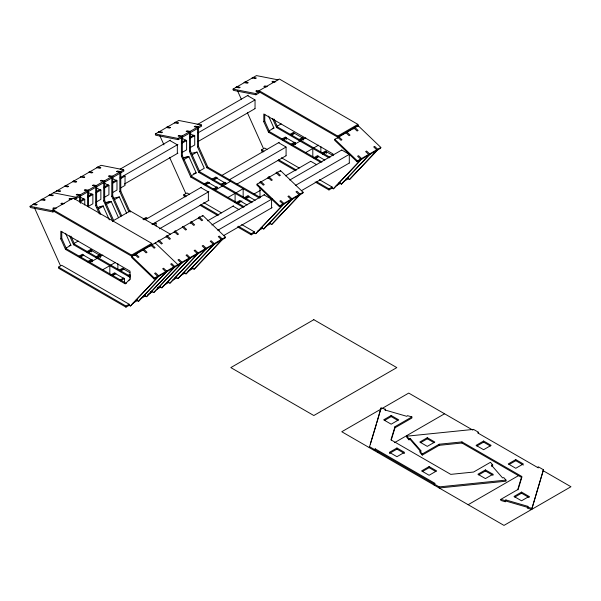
<?xml version="1.0" encoding="UTF-8"?>
<svg xmlns="http://www.w3.org/2000/svg" width="601" height="601" viewBox="0 0 601 601"><rect width="100%" height="100%" fill="white"/><g stroke="black" fill="none" stroke-linecap="round" stroke-linejoin="round"><path stroke-width="0.9" d="M369.277 447.617L381.049 407.966L385.414 409.236L385.414 410.333M370.374 444.034L376.391 424.306M376.94 422.511L381.049 407.966M391.228 440.067L394.985 427.784L411.873 418.033L411.873 416.929L394.985 426.68L390.966 439.842L450.765 474.369L473.565 472.048L490.454 462.304L492.67 464.843L492.67 465.94M518.009 489.823L521.758 477.54L461.959 443.012L439.158 445.333L422.27 455.085L422.27 453.98L439.158 444.229L461.959 441.915L521.758 476.435L517.739 489.597L500.851 499.348L500.851 500.453L505.253 501.73L505.862 499.942L527.911 506.35L527.911 507.454L505.862 501.039M527.911 506.35L527.302 508.145L531.675 509.415L543.447 469.764L538.383 466.842L537.429 467.39M531.675 509.415L543.447 469.764M134.707 255.508L135.007 254.636L131.837 256.469L131.536 257.341L154.141 278.999L157.319 277.166L157.612 276.295L154.442 278.128L154.141 278.999M135.661 254.959L135.961 254.088L143.068 249.986M150.828 246.2L151.121 245.328L144.015 249.43M154.953 243.818L155.246 242.947L177.858 264.613L177.558 265.484M158.123 241.993L158.424 241.121L152.076 244.78M166.184 237.335L166.477 236.463L159.37 240.565M174.237 232.685L174.538 231.813L167.431 235.915M190.359 223.377L190.652 222.505L183.545 226.615M198.413 218.726L198.713 217.855L191.606 221.957M202.537 216.345L202.838 215.474L225.443 237.14L225.142 238.011L221.972 239.844L222.272 238.973L225.443 237.14M259.985 183.177L260.278 182.306L257.108 184.139L256.807 185.01L279.42 206.676L282.59 204.843L282.891 203.972L279.713 205.805L279.42 206.676M268.038 178.527L268.339 177.656L261.232 181.757M280.231 171.488L280.532 170.616L303.137 192.282L302.836 193.154L299.659 194.987L299.959 194.115L303.137 192.282M337.694 138.313L337.995 137.441L334.825 139.274L334.524 140.146L357.129 161.804L360.307 159.979L360.6 159.107L357.43 160.933L357.129 161.804M353.816 129.012L354.109 128.133L347.002 132.243M357.941 126.631L358.234 125.759L380.839 147.418L380.546 148.289L377.375 150.122L377.668 149.251L380.839 147.418M385.414 409.236L384.813 409.927L406.862 416.343L407.463 415.652L411.873 416.929M505.253 501.73L505.862 499.942M128.622 280.847L130.379 278.962M128.937 305.195L130.379 306.029L158.837 276.009L155.554 272.862L154.6 273.41L157.883 276.558M158.837 276.009L130.379 306.029M136.99 300.545L138.44 301.379L166.898 271.359L163.615 268.211L162.661 268.76L165.944 271.907M166.898 271.359L138.44 301.379M145.051 295.895L146.494 296.729L174.951 266.701L171.668 263.554L170.714 264.109L174.005 267.257M174.951 266.701L146.494 296.729M152.346 291.68L153.796 292.514L182.253 262.494L178.963 259.347L178.016 259.895L181.299 263.043M182.253 262.494L153.796 292.514M160.407 287.023L161.849 287.864L190.307 257.837L187.024 254.689L186.07 255.245L189.36 258.392M190.307 257.837L161.849 287.864M168.46 282.372L169.91 283.206L198.368 253.186L195.085 250.039L194.131 250.587L197.413 253.735M198.368 253.186L169.91 283.206M176.521 277.722L177.971 278.556L206.428 248.536L203.138 245.388L202.191 245.937L205.474 249.084M206.428 248.536L177.971 278.556M183.861 272.651L186.025 273.906L214.482 243.886L211.199 240.738L210.245 241.286L213.535 244.434M214.482 243.886L186.025 273.906M192.636 268.414L194.085 269.248L222.543 239.228L219.26 236.08L218.306 236.629L221.589 239.776M222.543 239.228L194.085 269.248M254.208 232.872L255.65 233.706L284.115 203.686L280.825 200.539L279.878 201.087L283.161 204.235M284.115 203.686L255.65 233.706M262.269 228.215L263.711 229.049L292.169 199.029L288.886 195.881L287.932 196.429L291.222 199.577M292.169 199.029L263.711 229.049M270.322 223.564L271.772 224.398L300.23 194.378L296.947 191.231L295.993 191.779L299.275 194.927M300.23 194.378L271.772 224.398M331.925 188L333.367 188.834L361.825 158.814L358.542 155.667L357.587 156.215L360.87 159.363M361.825 158.814L333.367 188.834M339.978 183.35L341.428 184.184L369.885 154.164L366.595 151.016L365.648 151.565L368.931 154.712M369.885 154.164L341.428 184.184M348.039 178.7L349.481 179.534L377.939 149.514L374.656 146.366L373.702 146.914L376.992 150.062M377.939 149.514L349.481 179.534M54.541 211.056L52.956 211.973L30.35 207.525L30.05 206.316L33.22 204.483M34.174 203.934L41.281 199.832M42.235 199.277L49.342 195.175M50.289 194.626L56.637 190.96M57.591 190.412L64.698 186.31M65.644 185.762L72.751 181.66M73.705 181.111L80.812 177.01M81.766 176.454L88.873 172.352M89.819 171.803L96.926 167.702M97.88 167.153L101.051 165.32L123.656 169.76L123.956 170.977L120.786 172.81L120.485 171.593L123.656 169.76M155.321 133.985L177.934 138.425L181.104 136.592L181.404 137.809L178.227 139.642L155.621 135.202L155.321 133.985L158.499 132.152M159.445 131.604L166.552 127.502M167.506 126.954L174.613 122.852M175.567 122.303L178.745 120.463L201.35 124.91L201.651 126.12L198.473 127.96L198.172 126.743L201.35 124.91M233.038 89.121L255.643 93.561L258.813 91.728L259.114 92.945L255.943 94.778L233.338 90.338L233.038 89.121L236.208 87.288M237.162 86.739L244.269 82.638M245.223 82.089L252.33 77.98M253.276 77.431L256.454 75.598L278.15 79.865M120.095 169.166L170.376 140.138M197.136 124.685L248.228 95.191M151.775 244.494L131.559 256.169L52.978 210.801L52.978 209.704L73.194 198.03L151.775 243.397L151.775 244.494L155.088 247.665L154.134 248.221L150.828 245.043M259.114 91.788L259.114 90.691L279.337 79.016L357.918 124.384L357.918 125.481L337.694 137.156L259.114 91.788L255.801 91.134L256.755 90.586L259.241 91.074M73.69 198.608L79.242 195.408L79.542 196.617L74.779 199.367M96.31 185.551L103.417 181.449L103.718 182.666L96.611 186.768M112.425 176.243L119.531 172.141L119.832 173.358L112.725 177.46M190.111 131.394L197.218 127.292L197.519 128.509L190.412 132.611M80.489 194.912L77.183 194.266L76.229 194.814L79.542 195.46L80.489 194.912L80.489 203.273M88.55 190.262L85.237 189.608L84.29 190.164L87.596 190.81L88.55 190.262L88.55 206.977M96.611 185.611L93.298 184.958L92.344 185.506L95.657 186.16L96.611 185.611L96.611 205.114L100.743 214.309M104.664 180.954L101.359 180.308L100.405 180.856L103.718 181.51L104.664 180.954L104.664 200.456L113.679 220.529M112.725 176.303L109.412 175.657L108.465 176.206L111.771 176.852L112.725 176.303L112.725 195.806L121.74 215.872M120.786 171.653L117.473 171L116.519 171.548L119.832 172.202L120.786 171.653L120.786 191.156L130.177 212.055L130.177 210.959L112.387 221.228M182.351 136.104L179.045 135.458L178.091 136.006L181.404 136.652L182.351 136.104L182.351 155.606L191.742 176.514L244.269 206.842M190.412 131.454L187.099 130.8L186.152 131.349L189.458 132.002L190.412 131.454L190.412 150.956L199.802 171.856L252.33 202.184M198.473 126.803L195.16 126.15L194.206 126.698L197.519 127.352L198.473 126.803L198.473 146.298L207.863 167.206L260.391 197.534M87.964 196.204L91.915 193.928L92.87 194.476L92.87 203.777L88.129 206.519M189.826 137.396L193.777 135.12L194.724 135.668L194.724 144.969L189.991 147.703M79.85 201.087L83.824 198.796M87.881 196.452L91.938 194.115M96.753 191.328L100.044 189.428M104.026 187.136L108.157 184.747M112.868 182.028L116.263 180.067M120.14 177.828L177.896 144.48M181.705 142.279L185.656 140.003L186.611 140.551L186.611 149.859L181.87 152.594M190.066 137.456L193.304 135.586M198.172 132.776L254.944 99.999M88.129 197.211L92.87 194.476M189.991 138.403L194.724 135.668M80.008 202.094L84.749 199.359L84.749 204.941M96.122 192.793L100.863 190.059L100.863 199.359L96.122 202.094M104.183 188.136L108.924 185.401L108.924 194.709L104.183 197.444M113.033 183.027L116.977 180.751L116.977 190.059L113.033 192.335M120.298 178.835L125.038 176.101L125.038 185.401L120.298 188.136M181.87 143.286L186.611 140.551M124.377 184.071L177.896 153.172M198.172 141.46L254.944 108.691M99.413 214.024L95.657 205.662L96.611 205.114M112.733 221.078L103.718 201.004L104.664 200.456M120.786 216.42L111.771 196.354L112.725 195.806M128.847 211.77L119.832 191.704L120.786 191.156M243.322 207.39L190.795 177.062L181.404 156.155L182.351 155.606M251.376 202.732L198.848 172.412L189.458 151.505L190.412 150.956M259.437 198.082L206.909 167.754L197.519 146.854L198.473 146.298M98.451 208.953L103.184 206.218L109.314 219.868M105.716 204.761L111.245 201.568L118.525 217.772M114.566 199.652L119.306 196.91L126.586 213.122M183.403 159.904L188.932 156.711L196.211 172.923L191.471 175.657M192.252 154.795L196.993 152.061L204.272 168.265L199.532 171M60.821 238.935L60.821 231.19L130.011 271.141L130.011 278.879L125.316 283.912L65.517 249.385L60.821 238.935L61.775 238.387L61.775 231.505M321.032 162.518L268.504 132.19L263.809 121.74L264.763 121.192L264.763 114.31M66.2 247.98L70.941 245.246L65.577 233.308M73.465 243.788L78.205 241.054M269.188 130.785L273.928 128.051L268.564 116.113M276.452 126.593L281.193 123.859M65.517 249.385L66.471 248.837L126.27 283.364M69.603 235.892L73.577 244.735L74.532 244.186L130.289 276.377M190.795 177.062L191.742 176.514M198.848 172.412L199.802 171.856M206.909 167.754L207.863 167.206M268.504 132.19L269.458 131.642L321.986 161.969M272.591 118.697L276.565 127.54L277.512 126.991L330.047 157.319M58.522 267.107L61.693 265.274L129.14 304.219L129.14 305.316L125.97 307.149L58.522 268.204L58.522 267.107L125.97 306.052L129.14 304.219M185.424 196.82L183.793 195.881L183.793 194.784L186.971 192.951L189.262 194.273M263.133 151.955L261.51 151.016L261.51 149.912L264.68 148.079L266.979 149.409M211.86 179.301L215.804 177.017L216.758 177.565L212.807 179.849M78.461 256.514L82.412 254.231L83.366 254.779L79.415 257.063M86.521 251.857L90.466 249.58L91.42 250.129L88.264 251.954M142.955 219.275L146.118 217.449L147.065 217.998L143.909 219.823M203.739 184.184L207.683 181.908L208.637 182.456L204.686 184.732M281.448 139.319L285.4 137.036L286.346 137.584L286.346 139.447M290.298 134.211L293.453 132.385L294.407 132.934L291.252 134.759M282.402 139.868L286.346 137.584M80.579 257.003L83.824 255.132M87.874 252.796L91.93 250.452M145.457 219.545L201.41 187.242M205.467 184.898L209.524 182.561M213.58 180.217L217.63 177.881M221.686 175.537L279.27 142.294M283.319 139.95L286.564 138.08L294.144 142.392M291.432 135.27L294.678 133.399L302.198 137.742M220.867 184.499L224.812 182.223L225.766 182.772L225.766 184.635M87.288 261.818L91.42 259.437L92.374 259.985L92.374 261.841M95.401 257.138L99.481 254.779L100.435 255.327L100.435 257.19M151.97 224.474L208.938 191.584M212.746 189.39L217.044 186.903M221.912 184.094L224.346 182.689M229.214 179.879L285.978 147.102M290.463 144.518L294.407 142.242L295.361 142.79L295.361 144.653M298.517 139.868L302.468 137.584L303.415 138.14L303.415 139.995M221.822 185.048L225.766 182.772M88.422 262.261L92.374 259.985M96.483 257.611L100.435 255.327M153.706 224.571L156.08 223.204L156.08 225.991M214.489 189.48L217.645 187.655L216.698 187.106M291.41 145.066L295.361 142.79M299.471 140.416L303.415 138.14M90.022 262.434L97.129 258.332M98.083 257.784L102.824 255.049M215.301 190.111L222.408 186.01M223.354 185.461L230.461 181.359M293.01 145.247L300.117 141.137M301.071 140.589L305.811 137.854M159.468 228.831L208.938 200.276M236.509 184.357L285.978 155.794M102.718 269.766L109.825 265.665L109.825 274.71M110.772 265.109L115.512 262.374M227.989 197.436L235.096 193.334L235.096 202.387M236.05 192.786L243.157 188.684L243.157 197.729M305.706 152.571L312.805 148.47L312.805 157.515M313.76 147.921L318.5 145.179M52.978 209.704L131.559 255.072L151.775 243.397M259.114 90.691L337.694 136.059L357.918 124.384M175.492 231.265L182.599 227.163M199.667 217.307L202.838 215.474M269.293 177.107L276.4 173.005M277.346 172.457L280.532 170.616M338.949 136.893L346.056 132.791M355.063 127.585L358.234 125.759M244.029 197.872L247.973 195.595L248.927 196.144L244.975 198.42M110.629 275.085L114.581 272.801L115.535 273.357L111.583 275.634M119.479 269.977L122.642 268.151L123.588 268.7L120.433 270.525M235.908 202.755L239.852 200.479L240.806 201.027L236.862 203.311M313.617 157.89L317.568 155.614L318.522 156.162L314.571 158.439M322.467 152.782L325.629 150.956L326.576 151.505L326.576 153.368M323.421 153.33L326.576 151.505M112.748 275.581L115.993 273.703M120.861 270.893L124.099 269.023M207.63 220.8L233.586 205.812M237.635 203.476L242.023 200.944M245.749 198.796L248.994 196.918M253.855 194.108L260.346 190.367M285.483 175.853L310.627 161.338M315.495 158.529L318.733 156.651M322.79 154.314L326.846 151.97L332.864 155.449M211.913 224.984L264.628 194.551M289.765 180.037L341.668 150.07M119.644 280.284L123.588 278.008L124.542 278.556L124.542 283.206M127.57 275.709L130.071 274.266M120.591 280.832L124.542 278.556M128.652 276.182L130.229 275.273M217.817 230.266L272.148 198.893M295.669 185.318L349.189 154.419M223.489 235.675L272.148 207.585M301.341 190.727L349.189 163.104M291.898 198.773L299.005 194.664L298.705 195.535L291.598 199.645M135.623 300.477L137.201 299.568L137.201 300.665L133.257 302.942M143.677 295.827L145.262 294.911L145.262 296.015L141.31 298.291M150.175 292.071L152.556 290.704L152.556 291.801L147.801 294.55M157.454 287.871L160.617 286.046L160.617 287.15L156.666 289.427M167.093 282.305L168.671 281.396L168.671 282.493L164.727 284.776M175.154 277.654L176.732 276.745L176.732 277.842L172.78 280.119M182.419 273.455L184.792 272.088L184.792 273.192L180.841 275.468M190.479 268.805L192.846 267.437L192.846 268.534L188.113 271.269M238.244 226.216L251.248 233.721L254.418 231.888L254.418 232.993L251.248 234.826L237.433 226.847M260.894 228.147L262.472 227.238L262.472 228.335L257.739 231.077M268.955 223.497L270.533 222.588L270.533 223.685L266.589 225.968M316.765 181.818L328.957 188.857L332.128 187.024L332.128 188.121L328.957 189.954L315.142 181.975M338.611 183.282L340.189 182.373L340.189 183.47L336.237 185.747M345.875 179.09L348.249 177.716L348.249 178.82L344.298 181.096M391.176 415.494L383.656 419.836L391.176 424.178L398.703 419.836L391.176 415.494L391.176 416.591L397.945 420.497M384.407 420.497L391.176 416.591M369.277 446.52L374.34 449.443L375.287 448.894L435.094 483.422L434.14 483.97L434.14 485.067M439.203 486.893L439.203 487.989L505.982 481.198L505.982 480.094L439.203 486.893L375.287 449.991L374.34 450.54L374.34 449.443M377.608 452.433L379.223 451.501M394.549 442.652L444.567 413.773M396.945 448L389.418 452.343L396.945 456.692L404.465 452.343L396.945 448L396.945 449.105L404.465 453.447M389.418 453.447L396.945 449.105M427.296 437.693L419.776 442.035L427.296 446.378L434.816 442.035L427.296 437.693L427.296 438.79L434.065 442.697M420.527 442.697L427.296 438.79M478.584 433.411L478.584 432.314L477.63 432.863L538.293 467.886M429.114 466.579L421.586 470.921L429.114 475.263L436.634 470.921L429.114 466.579L429.114 467.676L435.883 471.582M422.338 471.582L429.114 467.676M483.61 441.021L476.082 445.364L483.61 449.706L491.13 445.364L483.61 441.021L483.61 442.118L490.378 446.032M476.841 446.032L483.61 442.118M492.955 474.249L485.428 469.907L477.908 474.249L485.428 478.591L492.955 474.249L492.955 475.346M478.659 474.91L485.428 471.004L492.196 474.91M515.778 459.592L508.258 463.934L515.778 468.284L523.306 463.934L515.778 459.592L515.778 460.689L523.306 465.039M509.009 464.603L515.778 460.689M468.156 504.705L518.979 475.361M529.068 496.449L521.548 492.106L514.02 496.449L521.548 500.798L529.068 496.449L529.068 497.553M514.779 497.117L521.548 493.203L528.317 497.117M478.584 432.314L473.52 429.392L406.742 436.191L408.943 438.707L410.145 438.362L421.256 451.088L420.054 451.441L420.054 452.538L422.27 455.085M406.742 436.191L406.742 437.288L408.943 439.812L410.145 439.459L420.632 451.479M491.468 466.293L491.468 465.189L492.67 464.843M272.208 128.449L273.928 128.051M190.983 153.45L196.993 152.061M183.876 157.552L188.166 156.56M182.922 158.108L188.932 156.711M193.635 173.516L196.211 172.923M113.296 198.3L119.306 196.91M106.189 202.409L109.622 201.613M105.235 202.958L111.245 201.568M99.849 206.661L103.282 205.865M97.182 207.608L103.184 206.218M69.22 245.644L70.941 245.246M275.882 81.871L272.869 81.285L271.922 81.834L274.402 82.322M267.295 86.424L264.816 85.935L263.862 86.484L266.348 86.972M53.466 192.793L76.072 197.233L76.365 198.45M72.368 198.961L69.881 198.473L68.935 199.029L71.414 199.517M64.307 203.619L61.828 203.13L60.874 203.679L63.135 204.122M56.254 208.269L53.767 207.781L52.813 208.329L55.3 208.817M30.05 206.316L52.655 210.756L52.956 211.973M500.851 499.348L505.253 500.633M527.302 507.049L531.675 508.318M247.522 95.597L255.042 99.939L255.042 108.631M341.774 150.017L349.294 154.359L349.294 163.044M276.565 127.54L329.093 157.868M318.785 156.621L324.803 160.099M278.556 142.7L286.084 147.05L286.084 155.734M310.732 161.278L316.75 164.749M281.433 157.755L299.215 168.017M319.416 179.684L332.128 187.024M261.51 149.912L263.944 151.324M278.571 159.768L296.451 170.091M277.76 160.399L295.639 170.722M190.434 133.768L193.447 135.503M181.63 137.982L185.386 140.153M169.805 140.469L177.333 144.811L177.333 153.495M264.057 194.882L271.584 199.224L271.584 207.908M216.961 178.264L224.489 182.606M249.13 196.835L255.155 200.313M208.908 182.914L216.428 187.264M241.076 201.493L247.094 204.964M200.847 187.572L208.367 191.914L208.367 200.599M233.015 206.143L239.033 209.621M203.724 202.62L221.499 212.889M241.707 224.549L254.418 231.888M183.793 194.784L186.235 196.189M200.862 204.633L218.741 214.955M200.05 205.264L217.923 215.586M124.084 175.552L125.038 176.101M218.336 229.965L219.29 230.514M116.031 180.202L116.977 180.751M112.755 178.617L115.76 180.353M107.97 184.853L108.924 185.401M103.943 182.839L107.699 185.01M99.909 189.503L100.863 190.059M96.633 187.925L99.646 189.661M155.126 222.655L156.08 223.204M130.177 210.959L170.579 234.285M87.821 192.14L91.585 194.311M83.794 198.811L84.749 199.359M80.519 197.226L83.531 198.969M472.859 430.113L408.725 393.084L341.774 431.743L503.991 525.402L570.95 486.742L543.071 470.651M90.661 249.468L91.615 250.016L91.615 251.879M99.668 254.674L100.622 255.222L100.622 257.085M91.69 250.594L99.21 254.937M123.859 269.165L129.876 272.636M73.577 244.735L130.147 277.392M83.629 255.245L91.157 259.587M115.798 273.816L123.325 278.158M354.763 127.299L358.076 130.477L357.122 131.026L353.816 127.848M346.709 131.957L350.015 135.127L349.068 135.676L345.755 132.505M338.648 136.607L341.961 139.778L341.007 140.326L337.694 137.156L337.694 136.059M334.825 139.274L357.43 160.933M257.108 184.139L279.713 205.805M143.722 249.145L147.027 252.322L146.081 252.871L142.768 249.7M135.661 253.802L138.974 256.973L138.02 257.521L134.707 254.351M131.837 256.469L154.442 278.128M505.982 480.094L503.781 477.577L502.579 477.923L491.468 465.189M420.054 451.441L422.27 453.98M273.906 118.953L277.512 126.991M264.763 121.192L269.458 131.642M237.463 90.638L241.286 99.142M247.402 112.748L263.441 148.47M159.753 135.503L163.953 144.856M169.685 157.612L185.732 193.334M70.918 236.148L74.532 244.186M61.775 238.387L66.471 248.837M34.482 207.833L60.453 265.665M255.643 93.561L255.943 94.778M177.934 138.425L178.227 139.642M521.758 476.435L521.758 477.54M521.548 492.106L521.548 493.203M485.428 469.907L485.428 471.004M461.959 441.915L461.959 443.012M439.158 444.229L439.158 445.333M410.145 438.362L410.145 439.459M408.943 438.707L408.943 439.812M394.985 426.68L394.985 427.784M375.287 448.894L375.287 449.991M332.999 155.667L332.999 153.946L263.809 114.002L263.809 121.74M328.957 188.857L328.957 189.954M320.866 146.531L320.866 151.955M259.985 187.595L259.985 197.812M251.248 233.721L251.248 234.826M197.519 127.352L197.519 146.854M189.458 132.002L189.458 151.505M181.404 136.652L181.404 156.155M131.559 255.072L131.559 256.169M125.97 306.052L125.97 307.149M119.832 172.202L119.832 191.704M117.879 263.726L117.879 269.15M111.771 176.852L111.771 196.354M103.718 181.51L103.718 201.004M95.657 186.16L95.657 205.662M87.596 190.81L87.596 206.601M79.542 195.46L79.542 201.966M158.566 275.746L158.266 276.618L165.373 272.516L165.673 271.644L158.566 275.746M166.627 271.096L166.327 271.968L173.434 267.866L173.734 266.994L166.627 271.096M174.681 266.446L174.388 267.317L180.728 263.651L181.029 262.78L174.681 266.446M181.983 262.231L181.682 263.103L188.789 259.001L189.082 258.13L181.983 262.231M190.036 257.581L189.736 258.453L196.843 254.351L197.143 253.479L190.036 257.581M198.097 252.923L197.797 253.795L204.903 249.693L205.204 248.822L198.097 252.923M206.151 248.273L205.858 249.145L212.964 245.043L213.257 244.171L206.151 248.273M214.211 243.623L213.911 244.494L221.018 240.392L221.318 239.521L214.211 243.623M283.837 203.423L283.544 204.295L290.651 200.193L290.944 199.322L283.837 203.423M361.554 158.551L361.254 159.43L368.36 155.321L368.661 154.449L361.554 158.551M369.615 153.901L369.315 154.773L376.421 150.671L376.722 149.799L369.615 153.901M33.904 203.882L32.95 204.43L36.233 205.076L37.187 204.52L33.904 203.882M41.957 199.224L41.011 199.772L44.294 200.418L45.248 199.87L41.957 199.224M50.018 194.574L49.064 195.122L52.355 195.768L53.301 195.22L50.018 194.574M57.313 190.359L56.366 190.908L59.649 191.554L60.603 191.005L57.313 190.359M65.374 185.709L64.42 186.257L67.71 186.903L68.657 186.355L65.374 185.709M73.435 181.059L72.481 181.607L75.764 182.253L76.718 181.705L73.435 181.059M81.488 176.401L80.542 176.957L83.824 177.595L84.779 177.047L81.488 176.401M89.549 171.751L88.595 172.299L91.885 172.945L92.832 172.397L89.549 171.751M97.61 167.101L96.656 167.649L99.939 168.295L100.893 167.747L97.61 167.101M159.175 131.551L158.228 132.1L161.511 132.746L162.458 132.197L159.175 131.551M167.236 126.901L166.282 127.45L169.565 128.096L170.519 127.547L167.236 126.901M175.297 122.251L174.343 122.799L177.626 123.445L178.58 122.889L175.297 122.251M236.892 86.687L235.938 87.235L239.221 87.881L240.175 87.333L236.892 86.687M244.945 82.029L243.998 82.585L247.281 83.231L248.236 82.675L244.945 82.029M253.006 77.379L252.052 77.927L255.342 78.573L256.289 78.025L253.006 77.379M87.303 190.75L80.196 194.852L80.489 196.069L87.596 191.967L87.303 190.75M95.356 186.1L88.249 190.201L88.55 191.418L95.657 187.317L95.356 186.1M111.478 176.792L104.371 180.901L104.664 182.111L111.771 178.009L111.478 176.792M189.165 131.942L182.058 136.044L182.351 137.261L189.458 133.159L189.165 131.942M159.077 240.28L158.123 240.836L161.436 244.006L162.383 243.458L159.077 240.28M167.131 235.63L166.184 236.178L169.49 239.356L170.444 238.8L167.131 235.63M175.191 230.979L174.237 231.528L177.55 234.698L178.505 234.15L175.191 230.979M183.252 226.322L182.298 226.877L185.611 230.048L186.558 229.499L183.252 226.322M191.306 221.671L190.359 222.22L193.665 225.398L194.619 224.849L191.306 221.671M199.367 217.021L198.413 217.57L201.726 220.74L202.68 220.191L199.367 217.021M260.932 181.472L259.985 182.02L263.291 185.198L264.245 184.65L260.932 181.472M268.993 176.822L268.038 177.37L271.351 180.54L272.306 179.992L268.993 176.822M277.053 172.171L276.099 172.72L279.412 175.89L280.359 175.342L277.053 172.171M313.82 319.687L230.822 367.602L313.82 415.524L396.818 367.602L313.82 319.687"/></g></svg>
